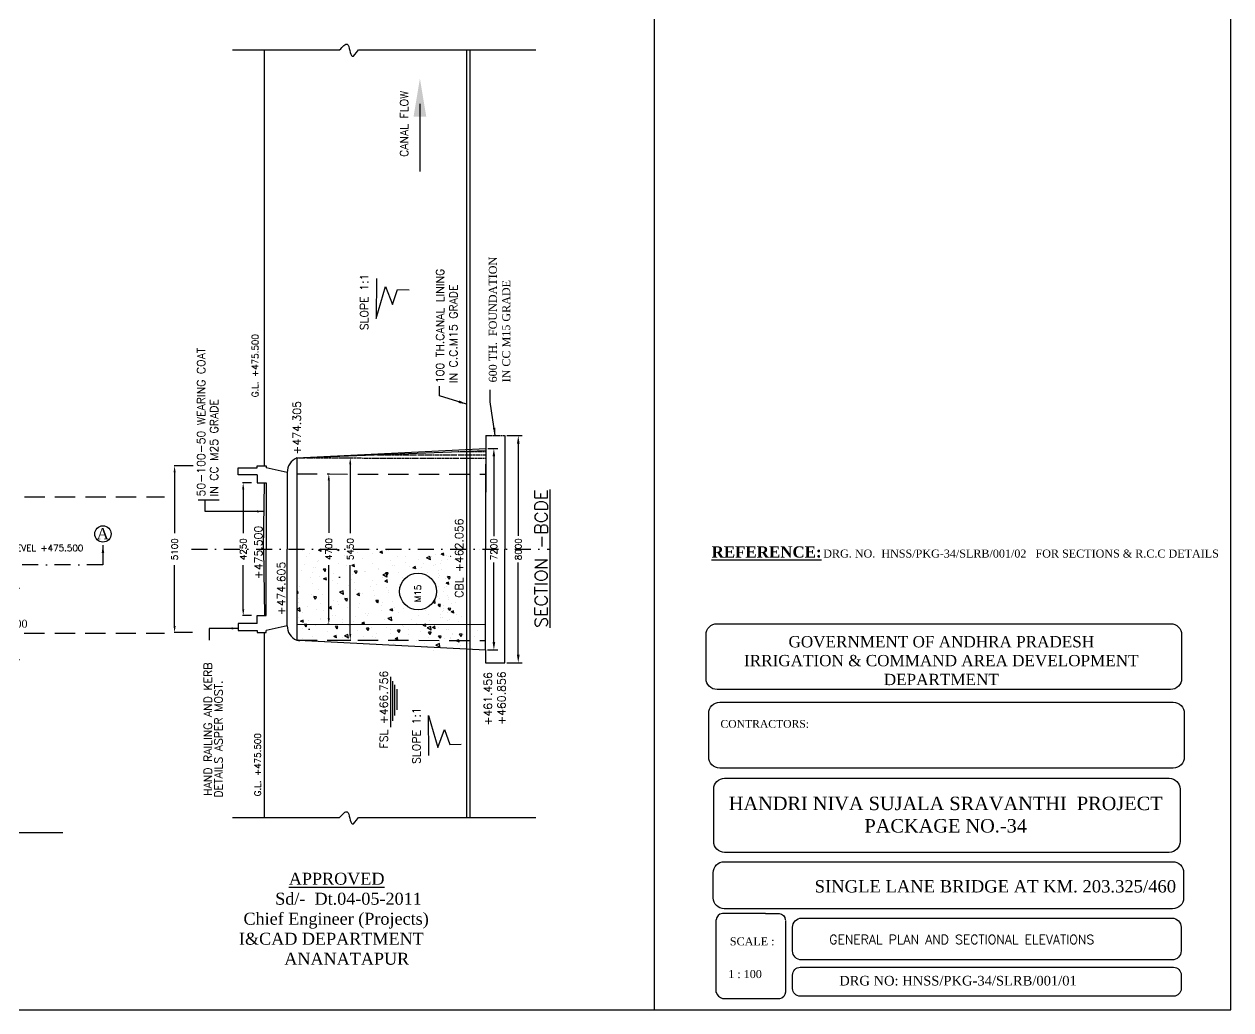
# Model space of a CAD drawing. Header units: millimetres. Extents: x 396 to 1487, y 1636 to 2989.
# Drawn here: x 1110 to 1487, y 1636.4 to 1944.4 of the extents above; entities that cross this region are included whole.
import ezdxf
from ezdxf.enums import TextEntityAlignment as Align

# ---------------------------------------------------------------- set-up
doc = ezdxf.new("R2010")
doc.units = ezdxf.units.MM
for name, pattern in [('DASHDOT', [1, 0.5, -0.25, 0, -0.25]), ('DASHDOTX2', [2, 1, -0.5, 0, -0.5]), ('HIDDEN', [9.525, 6.35, -3.175])]:
    doc.linetypes.add(name, pattern=pattern)
doc.layers.add('SHEET', color=3, linetype='Continuous')
doc.styles.add('ROMANS', font='romans')
doc.styles.add('ROMANT', font='romant')
doc.styles.get("Standard").update_dxf_attribs({"font": 'times.ttf'})
doc.styles.add('TIMES NEW ROMAN', font='times.ttf')
doc.dimstyles.new('ISO-25', dxfattribs={"dimtxt": 2.5, "dimasz": 2.5, "dimexe": 1.25, "dimexo": 2, "dimtad": 0, "dimtih": 1, "dimtoh": 1, "dimlfac": 100, "dimtxsty": 'TIMES NEW ROMAN', "dimcen": 2.5, "dimadec": 0, "dimazin": 0, "dimtfac": 1, "dimtmove": 0, "dimatfit": 3, "dimfxl": 1, "dimarcsym": 0})
doc.dimstyles.get("Standard").update_dxf_attribs({"dimtxt": 2, "dimasz": 2.5, "dimexe": 0.18, "dimexo": 0.18, "dimgap": 1.5, "dimtad": 0, "dimtih": 1, "dimtoh": 1, "dimdec": 0, "dimlfac": 100, "dimzin": 0, "dimdsep": 46, "dimtxsty": 'ROMANS', "dimcen": 0.09, "dimadec": 0, "dimazin": 0, "dimtfac": 1, "dimtdec": 0, "dimtofl": 0, "dimtmove": 1, "dimatfit": 1, "dimfxl": 1, "dimtolj": 1, "dimtzin": 0, "dimarcsym": 0})
doc.dimstyles.new('STANDARD$0', dxfattribs={"dimscale": 88.888889, "dimtxt": 0.02, "dimasz": 0.02, "dimexe": 0.1, "dimexo": 0.1, "dimgap": 0.09, "dimtad": 2, "dimtih": 1, "dimtoh": 1, "dimdec": 0, "dimzin": 1, "dimdsep": 46, "dimtxsty": 'Standard', "dimcen": 0.09, "dimadec": 0, "dimazin": 0, "dimtfac": 1, "dimtdec": 4, "dimtofl": 0, "dimtmove": 0, "dimatfit": 3, "dimfxl": 1, "dimtolj": 1, "dimtzin": 1, "dimarcsym": 0})
doc.dimstyles.new('STANDARD$7', dxfattribs={"dimtxt": 2, "dimasz": 2, "dimexe": 1.25, "dimexo": 0.625, "dimtad": 1, "dimdec": 0, "dimlfac": 0.5, "dimdsep": 46, "dimtxsty": 'Standard', "dimcen": 2.5, "dimadec": 0, "dimazin": 0, "dimtfac": 1, "dimtdec": 0, "dimtmove": 0, "dimatfit": 3, "dimfxl": 1, "dimtolj": 1, "dimtzin": 0, "dimarcsym": 0})
pattern_1 = [(50, (83.17, 435.3), (182.185, -15.939), [19.05, -209.55]), (355, (83.17, 435.3), (-35.243, 191.057), [15.24, -167.64]), (100.451, (98.35, 433.97), (146.943, 175.117), [16.19, -178.09]), (46.184, (83.17, 486.1), (271.08, -42.042), [28.575, -314.325]), (96.636, (105.76, 482.6), (237.404, 247.426), [24.285, -267.135]), (351.184, (83.17, 486.1), (237.405, 247.425), [22.86, -251.46]), (21, (108.57, 473.4), (151.615, -102.266), [19.05, -209.55]), (326, (108.57, 473.4), (61.802, 184.188), [15.24, -167.64]), (71.451, (121.2, 464.88), (213.416, 81.923), [16.19, -178.09]), (37.5, (83.17, 435.3), (3.0886, 84.555), [0, -165.608, 0, -170.18, 0, -168.275]), (7.5, (83.17, 435.3), (66.8197, 100.1806), [0, -97.028, 0, -161.798, 0, -64.135]), (327.5, (26.53, 435.3), (135.5906, -5.7287), [0, -63.5, 0, -198.12, 0, -262.89]), (317.5, (1.13, 435.3), (148.129, 25.4265), [0, -82.55, 0, -131.572, 0, -186.69])]

# ---------------------------------------------------------------- blocks, each defined once
blk = doc.blocks.new('*D51')
at = {"color": 0, "lineweight": -2, "transparency": 16777216}
for p, q in [((1162.85, 1806.31), (1156.85, 1806.31)), ((1157.03, 1804.31), (1157.03, 1785.34)), ((1157.03, 1756.31), (1157.03, 1775.29)), ((1162.6, 1754.31), (1156.85, 1754.31))]:
    blk.add_line(p, q, dxfattribs=at)
at = {"color": 0, "transparency": 16777216}
for points in [[(1156.7, 1804.31), (1157.37, 1804.31), (1157.03, 1806.31)], [(1156.7, 1756.31), (1157.37, 1756.31), (1157.03, 1754.31)]]:
    blk.add_solid(points, dxfattribs=at)
at = {"layer": 'Defpoints', "color": 0, "transparency": 16777216}
for p in [(1163.03, 1806.31), (1157.03, 1754.31), (1162.78, 1754.31)]:
    blk.add_point(p, dxfattribs=at)
at = {"color": 0, "transparency": 16777216, "insert": (1157.03, 1780.31), "char_height": 2, "attachment_point": 5, "rotation": 90, "style": 'ROMANS'}
blk.add_mtext('\\A1;5100', dxfattribs=at)
blk = doc.blocks.new('*D52')
at = {"color": 0, "lineweight": -2, "transparency": 16777216}
for p, q in [((1209.66, 1808.81), (1212.09, 1808.81)), ((1211.91, 1806.81), (1211.91, 1785.36)), ((1211.91, 1753.86), (1211.91, 1775.31)), ((1209.66, 1751.86), (1212.09, 1751.86))]:
    blk.add_line(p, q, dxfattribs=at)
at = {"color": 0, "transparency": 16777216}
for points in [[(1211.57, 1806.81), (1212.24, 1806.81), (1211.91, 1808.81)], [(1211.57, 1753.86), (1212.24, 1753.86), (1211.91, 1751.86)]]:
    blk.add_solid(points, dxfattribs=at)
at = {"layer": 'Defpoints', "color": 0, "transparency": 16777216}
for p in [(1209.6, 1808.81), (1211.91, 1808.81), (1209.6, 1751.86)]:
    blk.add_point(p, dxfattribs=at)
at = {"color": 0, "transparency": 16777216, "insert": (1211.91, 1780.34), "char_height": 2, "attachment_point": 5, "rotation": 90, "style": 'ROMANS'}
blk.add_mtext('\\A1;5450', dxfattribs=at)
blk = doc.blocks.new('*D53')
at = {"color": 0, "lineweight": -2, "transparency": 16777216}
for p, q in [((1204.72, 1803.86), (1205.38, 1803.86)), ((1205.2, 1801.86), (1205.2, 1785.38)), ((1205.2, 1758.86), (1205.2, 1775.33)), ((1204.72, 1756.86), (1205.38, 1756.86))]:
    blk.add_line(p, q, dxfattribs=at)
at = {"color": 0, "transparency": 16777216}
for points in [[(1204.87, 1801.86), (1205.54, 1801.86), (1205.2, 1803.86)], [(1204.87, 1758.86), (1205.54, 1758.86), (1205.2, 1756.86)]]:
    blk.add_solid(points, dxfattribs=at)
at = {"layer": 'Defpoints', "color": 0, "transparency": 16777216}
for p in [(1204.65, 1803.86), (1205.2, 1803.86), (1204.65, 1756.86)]:
    blk.add_point(p, dxfattribs=at)
at = {"color": 0, "transparency": 16777216, "insert": (1205.2, 1780.36), "char_height": 2, "attachment_point": 5, "rotation": 90, "style": 'ROMANS'}
blk.add_mtext('\\A1;4700', dxfattribs=at)
blk = doc.blocks.new('*D54')
at = {"color": 0, "lineweight": -2, "transparency": 16777216}
for p, q in [((1181.08, 1801.06), (1178.29, 1801.06)), ((1178.47, 1799.06), (1178.47, 1785.34)), ((1178.47, 1761.56), (1178.47, 1775.29)), ((1181.08, 1759.56), (1178.29, 1759.56))]:
    blk.add_line(p, q, dxfattribs=at)
at = {"color": 0, "transparency": 16777216}
for points in [[(1178.13, 1799.06), (1178.8, 1799.06), (1178.47, 1801.06)], [(1178.13, 1761.56), (1178.8, 1761.56), (1178.47, 1759.56)]]:
    blk.add_solid(points, dxfattribs=at)
at = {"layer": 'Defpoints', "color": 0, "transparency": 16777216}
for p in [(1178.47, 1801.06), (1181.15, 1801.06), (1181.15, 1759.56)]:
    blk.add_point(p, dxfattribs=at)
at = {"color": 0, "transparency": 16777216, "insert": (1178.47, 1780.31), "char_height": 2, "attachment_point": 5, "rotation": 90, "style": 'ROMANS'}
blk.add_mtext('\\A1;4250', dxfattribs=at)
blk = doc.blocks.new('*D133')
at = {"color": 0, "linetype": 'HIDDEN', "lineweight": -2, "transparency": 16777216}
for p, q in [((1104.83, 1768.13), (1108.57, 1768.13)), ((1107.32, 1765.63), (1107.32, 1758.9)), ((1107.32, 1748.39), (1107.32, 1755.11)), ((1104.83, 1745.89), (1108.57, 1745.89))]:
    blk.add_line(p, q, dxfattribs=at)
at = {"color": 0, "linetype": 'HIDDEN', "transparency": 16777216}
for points in [[(1106.91, 1765.63), (1107.74, 1765.63), (1107.32, 1768.13)], [(1106.91, 1748.39), (1107.74, 1748.39), (1107.32, 1745.89)]]:
    blk.add_solid(points, dxfattribs=at)
at = {"layer": 'Defpoints', "color": 0, "linetype": 'HIDDEN', "transparency": 16777216}
for p in [(1102.83, 1768.13), (1107.32, 1768.13), (1102.83, 1745.89)]:
    blk.add_point(p, dxfattribs=at)
at = {"color": 0, "linetype": 'HIDDEN', "transparency": 16777216, "insert": (1107.32, 1757.01), "char_height": 2.5, "attachment_point": 5, "style": 'TIMES NEW ROMAN'}
blk.add_mtext('2500', dxfattribs=at)

msp = doc.modelspace()

# ---------------------------------------------------------------- hatches: boundary and pattern name
h = msp.add_hatch()
h.set_pattern_fill('AR-CONC', color=256, style=0)
h.set_pattern_definition(pattern_1)
h.paths.add_polyline_path([(1253.47771, 1780.33649), (1195.20959, 1780.33649), (1195.20959, 1756.85853), (1253.47771, 1756.85853)])
h.paths.add_polyline_path([(1233.08276, 1761.36154, -1), (1233.08276, 1772.86536, -1)], flags=16)
h.paths.add_polyline_path([(1253.47771, 1756.85853), (1195.20959, 1756.85853), (1195.20959, 1751.85853), (1253.47771, 1751.85853)])
h.paths.add_polyline_path([(1195.20959, 1751.85853), (1247.5096, 1749.16689), (1247.5096, 1751.85853)])
h.paths.add_polyline_path([(1203.70381, 1776.33472), (1203.70381, 1784.38234), (1206.70381, 1784.38234), (1206.70381, 1776.33472)], flags=9)
h.paths.add_polyline_path([(1210.40624, 1776.31268), (1210.40624, 1784.3603), (1213.40624, 1784.3603), (1213.40624, 1776.31268)], flags=9)
h.paths.add_polyline_path([(1234.50342, 1763.61663), (1234.50342, 1770.0452), (1231.50342, 1770.0452), (1231.50342, 1763.61663)], flags=8)
h.paths.add_polyline_path([(1247.07006, 1764.90265), (1247.07006, 1791.15265), (1243.32006, 1791.15265), (1243.32006, 1764.90265)], flags=9)
h = msp.add_hatch()
h.set_pattern_fill('AR-CONC', color=256, style=0)
h.set_pattern_definition(pattern_1)
h.paths.add_polyline_path([(1253.47771, 1780.33649), (1195.20959, 1780.33649), (1195.20959, 1756.85853), (1253.47771, 1756.85853)])
h.paths.add_polyline_path([(1233.08276, 1761.36154, -1), (1233.08276, 1772.86536, -1)], flags=16)
h.paths.add_polyline_path([(1253.47771, 1756.85853), (1195.20959, 1756.85853), (1195.20959, 1751.85853), (1253.47771, 1751.85853)])
h.paths.add_polyline_path([(1195.20959, 1751.85853), (1247.5096, 1749.16689), (1247.5096, 1751.85853)])
h.paths.add_polyline_path([(1203.70381, 1776.33472), (1203.70381, 1784.38234), (1206.70381, 1784.38234), (1206.70381, 1776.33472)], flags=9)
h.paths.add_polyline_path([(1210.40624, 1776.31268), (1210.40624, 1784.3603), (1213.40624, 1784.3603), (1213.40624, 1776.31268)], flags=9)
h.paths.add_polyline_path([(1234.50342, 1763.61663), (1234.50342, 1770.0452), (1231.50342, 1770.0452), (1231.50342, 1763.61663)], flags=8)
h.paths.add_polyline_path([(1247.07006, 1764.90265), (1247.07006, 1791.15265), (1243.32006, 1791.15265), (1243.32006, 1764.90265)], flags=9)
h = msp.add_hatch()
h.set_pattern_fill('AR-CONC', color=256, scale=0.75, style=0)
h.set_pattern_definition([(50, (83.17, 435.3), (136.6385, -11.954), [14.2875, -157.1625]), (355, (83.17, 435.3), (-26.432, 143.292), [11.43, -125.73]), (100.451, (94.56, 434.3), (110.207, 131.338), [12.143, -133.567]), (46.184, (83.17, 473.4), (203.31, -31.532), [21.431, -235.744]), (96.636, (100.12, 470.77), (178.053, 185.57), [18.214, -200.351]), (351.184, (83.17, 473.4), (178.053, 185.57), [17.145, -188.595]), (21, (102.22, 463.88), (113.711, -76.699), [14.287, -157.162]), (326, (102.22, 463.88), (46.352, 138.141), [11.43, -125.73]), (71.451, (111.7, 457.49), (160.062, 61.442), [12.143, -133.567]), (37.5, (83.173, 435.3), (2.3165, 63.4163), [0, -124.206, 0, -127.635, 0, -126.2062]), (7.5, (83.17, 435.3), (50.1147, 75.1354), [0, -72.771, 0, -121.3485, 0, -48.1013]), (327.5, (40.69, 435.3), (101.693, -4.2966), [0, -47.625, 0, -148.59, 0, -197.1675]), (317.5, (21.64, 435.3), (111.097, 19.07), [0, -61.9125, 0, -98.679, 0, -140.0175])])
h.paths.add_polyline_path([(1195.20959, 1751.85853), (1247.5096, 1747.92035), (1247.5096, 1751.85853)])

# ---------------------------------------------------------------- linework, layer by layer
for p, q in [((1307.00045, 1636.39585), (1307.00045, 2231.39585)), ((1487.00045, 1636.39585), (1487.00045, 2231.39585)), ((1175.16143, 1936.28879), (1208.58654, 1936.28879)), ((1185.10959, 1806.31445), (1185.10959, 1936.28879)), ((1214.4423, 1936.28879), (1269.86583, 1936.28879)), ((1248.23261, 1936.31731), (1248.23261, 1696.49537)), ((1249.23261, 1936.31731), (1249.23261, 1696.49537)), ((1220.1449, 1864.89758), (1220.04208, 1852.41332)), ((1220.04208, 1852.41332), (1222.93525, 1862.37758)), ((1222.93525, 1862.37758), (1225.07525, 1856.74165)), ((1225.07525, 1856.74165), (1226.67543, 1861.41039)), ((1226.67543, 1861.41039), (1230.29673, 1861.38056)), ((1254.22706, 1815.78667), (1254.20073, 1780.23335)), ((1260.23262, 1815.78667), (1260.23262, 1780.31093)), ((1260.85762, 1815.78667), (1265.64401, 1815.78667)), ((1264.39401, 1813.28667), (1264.39401, 1784.45753)), ((1195.20959, 1808.81445), (1254.22411, 1811.79869)), ((1195.20959, 1808.81445), (1254.22362, 1811.1459)), ((1254.8491, 1811.78667), (1258.02191, 1811.78667)), ((1176.85959, 1805.76445), (1182.85959, 1805.76445)), ((1176.85959, 1803.56445), (1176.85959, 1805.76445)), ((1182.85959, 1806.31445), (1185.60959, 1806.31445)), ((1182.85959, 1805.76445), (1182.85959, 1806.31445)), ((1185.60959, 1806.31445), (1185.60959, 1805.76445)), ((1192.20959, 1804.24411), (1185.60959, 1805.76445)), ((1195.20959, 1808.81445), (1195.20959, 1751.85853)), ((1249.23261, 1808.78667), (1249.23261, 1751.83076)), ((1254.20073, 1806.83076), (1254.20073, 1780.23335)), ((1256.77191, 1809.28667), (1256.77191, 1784.40991)), ((1182.85959, 1803.56445), (1176.85959, 1803.56445)), ((1182.85959, 1803.56445), (1182.85959, 1801.06445)), ((1192.20959, 1804.24411), (1192.20959, 1780.33649)), ((1182.85959, 1801.06445), (1185.60959, 1801.06445)), ((1184.85881, 1780.31445), (1185.10959, 1801.06445)), ((1185.60959, 1801.06445), (1185.60959, 1780.31445)), ((1192.20959, 1801.06445), (1192.20959, 1780.31445)), ((1164.38272, 1795.76319), (1170.96197, 1795.76319)), ((1166.5514, 1792.11428), (1166.5514, 1795.76319)), ((1184.85881, 1780.31445), (1185.10959, 1759.56445)), ((1185.60959, 1759.56445), (1185.60959, 1780.31445)), ((1192.2273, 1756.42515), (1192.20959, 1780.33649)), ((1196.93108, 1779.96733), (1196.93108, 1779.96733)), ((1202.86571, 1779.62352), (1202.00245, 1780.02606)), ((1202.65741, 1780.33649), (1202.0158, 1780.03113)), ((1202.8673, 1779.61992), (1202.74095, 1780.33649)), ((1208.36413, 1779.83976), (1207.46116, 1780.33649)), ((1208.36937, 1779.84337), (1208.31594, 1780.33649)), ((1214.10793, 1779.38056), (1214.10793, 1779.38056)), ((1218.2316, 1780.32561), (1218.2316, 1780.32561)), ((1221.99606, 1778.96757), (1221.1328, 1779.37012)), ((1221.87709, 1779.72289), (1221.14615, 1779.37502)), ((1221.99764, 1778.96394), (1221.86532, 1779.71436)), ((1223.37754, 1779.86349), (1223.37754, 1779.86349)), ((1223.70807, 1779.9398), (1223.70807, 1779.9398)), ((1236.14248, 1780.21038), (1236.05086, 1780.33649)), ((1236.1441, 1780.21031), (1236.18755, 1780.33649)), ((1238.0013, 1780.2572), (1238.0013, 1780.2572)), ((1252.20684, 1780.31093), (1252.20682, 1780.33945)), ((1252.20684, 1780.31093), (1252.20682, 1780.28242)), ((1254.20074, 1780.30872), (1254.20072, 1780.33649)), ((1254.20074, 1780.30872), (1254.20072, 1780.28094)), ((1254.20073, 1748.83076), (1254.20073, 1780.30872)), ((1260.23262, 1744.83076), (1260.23262, 1780.31093)), ((1195.33877, 1776.5289), (1195.33877, 1776.5289)), ((1197.61328, 1775.60034), (1197.61328, 1775.60034)), ((1198.08488, 1778.07133), (1198.08488, 1778.07133)), ((1199.18528, 1779.0803), (1199.18528, 1779.0803)), ((1201.73694, 1776.5454), (1201.73694, 1776.5454)), ((1201.98188, 1776.80342), (1201.98188, 1776.80342)), ((1208.16448, 1775.81366), (1208.16448, 1775.81366)), ((1209.98427, 1778.4355), (1209.98427, 1778.4355)), ((1213.1058, 1775.54841), (1212.37486, 1775.20053)), ((1213.22639, 1774.78939), (1213.09407, 1775.53981)), ((1215.61961, 1777.26842), (1215.61961, 1777.26842)), ((1218.77254, 1775.82265), (1218.77254, 1775.82265)), ((1218.90165, 1778.83155), (1218.90165, 1778.83155)), ((1224.60471, 1776.90084), (1224.60471, 1776.90084)), ((1226.6359, 1778.14152), (1226.6359, 1778.14152)), ((1229.0806, 1777.93278), (1229.0806, 1777.93278)), ((1229.10591, 1776.09072), (1229.10591, 1776.09072)), ((1233.22957, 1777.03577), (1233.22957, 1777.03577)), ((1234.78366, 1776.00207), (1234.78366, 1776.00207)), ((1236.93059, 1776.94832), (1235.67876, 1777.63697)), ((1236.80934, 1778.08577), (1235.68063, 1777.63807)), ((1236.21401, 1778.23064), (1236.21401, 1778.23064)), ((1236.93577, 1776.95187), (1236.81264, 1778.08822)), ((1237.35324, 1777.98083), (1237.35324, 1777.98083)), ((1238.63017, 1778.55347), (1238.63017, 1778.55347)), ((1238.68367, 1775.53173), (1238.68367, 1775.53173)), ((1240.07464, 1775.7752), (1240.07464, 1775.7752)), ((1241.12641, 1778.31163), (1240.26315, 1778.71418)), ((1241.00744, 1779.06677), (1240.2765, 1778.7189)), ((1240.43404, 1776.66259), (1240.43404, 1776.66259)), ((1241.12798, 1778.30796), (1240.99566, 1779.05839)), ((1241.4769, 1778.92588), (1241.4769, 1778.92588)), ((1242.12766, 1778.30473), (1242.12766, 1778.30473)), ((1242.39661, 1777.24089), (1242.39661, 1777.24089)), ((1242.47008, 1778.00852), (1242.47008, 1778.00852)), ((1243.29073, 1778.0041), (1243.17463, 1778.05823)), ((1243.29073, 1778.11169), (1243.18797, 1778.06278)), ((1256.77191, 1751.33076), (1256.77191, 1776.20753)), ((1264.39401, 1747.33076), (1264.39401, 1776.15991)), ((1196.56594, 1773.56625), (1196.56594, 1773.56625)), ((1200.07601, 1773.14228), (1200.07601, 1773.14228)), ((1200.51762, 1774.47672), (1200.51762, 1774.47672)), ((1201.04183, 1774.59819), (1201.04183, 1774.59819)), ((1204.07931, 1773.36817), (1203.51944, 1774.13876)), ((1204.32805, 1774.08923), (1203.5201, 1774.13933)), ((1204.08099, 1773.36822), (1204.32907, 1774.0887)), ((1206.74489, 1772.66748), (1206.74489, 1772.66748)), ((1210.5914, 1775.21888), (1210.5914, 1775.21888)), ((1213.2248, 1774.79299), (1212.36155, 1775.19553)), ((1212.61125, 1772.3105), (1212.61125, 1772.3105)), ((1213.7747, 1772.76696), (1213.21483, 1773.53755)), ((1214.02343, 1773.48798), (1213.21548, 1773.53808)), ((1213.77636, 1772.76698), (1214.02445, 1773.48746)), ((1214.31576, 1772.99779), (1214.31576, 1772.99779)), ((1216.29446, 1773.28817), (1216.29446, 1773.28817)), ((1216.73491, 1773.25555), (1216.73491, 1773.25555)), ((1220.67041, 1774.10451), (1220.67041, 1774.10451)), ((1220.85858, 1774.20061), (1220.85858, 1774.20061)), ((1223.38613, 1771.57595), (1222.13429, 1772.2646)), ((1223.2649, 1772.71341), (1222.13619, 1772.26571)), ((1223.47009, 1772.16574), (1222.91022, 1772.93633)), ((1223.7188, 1772.88673), (1222.91085, 1772.93683)), ((1223.39132, 1771.57953), (1223.2682, 1772.71588)), ((1223.47174, 1772.16573), (1223.71982, 1772.88622)), ((1224.98224, 1775.14566), (1224.98224, 1775.14566)), ((1225.68116, 1775.11347), (1225.68116, 1775.11347)), ((1226.85301, 1773.11475), (1226.85301, 1773.11475)), ((1230.30777, 1774.97013), (1230.30777, 1774.97013)), ((1232.35516, 1774.13705), (1231.4919, 1774.53959)), ((1232.23615, 1774.89229), (1231.50521, 1774.54442)), ((1232.35673, 1774.13341), (1232.22441, 1774.88383)), ((1232.57068, 1774.34372), (1232.57068, 1774.34372)), ((1234.30814, 1774.56951), (1234.30814, 1774.56951)), ((1236.01083, 1773.03942), (1236.01083, 1773.03942)), ((1238.0133, 1775.18366), (1238.0133, 1775.18366)), ((1239.4793, 1773.63454), (1239.4793, 1773.63454)), ((1239.52047, 1772.76134), (1239.52047, 1772.76134)), ((1239.79885, 1771.99498), (1239.79885, 1771.99498)), ((1240.48672, 1774.07136), (1240.48672, 1774.07136)), ((1196.11659, 1768.53028), (1196.11659, 1768.53028)), ((1199.56288, 1771.44867), (1199.56288, 1771.44867)), ((1200.24026, 1769.47533), (1200.24026, 1769.47533)), ((1202.269, 1771.63554), (1202.269, 1771.63554)), ((1204.45355, 1770.61841), (1203.59029, 1771.02095)), ((1204.33451, 1771.37392), (1203.60357, 1771.02605)), ((1204.45514, 1770.61484), (1204.32282, 1771.36526)), ((1204.36392, 1770.42039), (1204.36392, 1770.42039)), ((1205.12682, 1769.97837), (1205.12682, 1769.97837)), ((1206.4524, 1770.67892), (1206.4524, 1770.67892)), ((1207.97206, 1769.70483), (1207.97206, 1769.70483)), ((1208.48759, 1771.36544), (1208.48759, 1771.36544)), ((1211.30942, 1768.98862), (1211.30942, 1768.98862)), ((1212.44795, 1770.73677), (1212.44795, 1770.73677)), ((1213.36102, 1769.96974), (1213.36102, 1769.96974)), ((1218.15101, 1768.80606), (1218.15101, 1768.80606)), ((1218.76455, 1770.44337), (1218.76455, 1770.44337)), ((1220.25054, 1769.19999), (1220.25054, 1769.19999)), ((1221.99752, 1771.35746), (1221.99752, 1771.35746)), ((1223.5839, 1769.96246), (1222.72064, 1770.36501)), ((1223.46486, 1770.7178), (1222.73392, 1770.36993)), ((1223.3042, 1768.21477), (1223.3042, 1768.21477)), ((1223.58548, 1769.95886), (1223.45316, 1770.70928)), ((1227.15915, 1768.49081), (1227.15915, 1768.49081)), ((1227.42786, 1769.15982), (1227.42786, 1769.15982)), ((1227.70058, 1769.42675), (1227.70058, 1769.42675)), ((1228.11389, 1771.51886), (1228.11389, 1771.51886)), ((1238.50238, 1768.76313), (1238.50238, 1768.76313)), ((1239.35895, 1771.4056), (1239.35895, 1771.4056)), ((1239.49129, 1768.561), (1239.49129, 1768.561)), ((1241.37702, 1768.27924), (1241.37702, 1768.27924)), ((1241.71389, 1771.10871), (1241.71389, 1771.10871)), ((1241.8286, 1768.70669), (1241.8286, 1768.70669)), ((1242.71425, 1769.30652), (1241.851, 1769.70907)), ((1242.59521, 1770.06169), (1241.86427, 1769.71381)), ((1241.91203, 1770.03993), (1241.91203, 1770.03993)), ((1242.86087, 1770.96331), (1242.301, 1771.7339)), ((1243.10955, 1771.68423), (1242.3016, 1771.73433)), ((1242.71582, 1769.30288), (1242.5835, 1770.05331)), ((1242.62605, 1769.70818), (1242.62605, 1769.70818)), ((1242.86248, 1770.96325), (1243.11057, 1771.68374)), ((1247.41695, 1769.178), (1247.41695, 1769.178)), ((1195.56323, 1767.19944), (1195.20959, 1767.03113)), ((1195.6823, 1766.44382), (1195.20959, 1766.66425)), ((1195.68388, 1766.44028), (1195.55156, 1767.19071)), ((1195.76582, 1764.86248), (1195.76582, 1764.86248)), ((1199.66181, 1766.09216), (1199.66181, 1766.09216)), ((1201.1023, 1764.72232), (1200.54244, 1765.49291)), ((1201.35106, 1765.44341), (1200.54311, 1765.49351)), ((1201.04087, 1764.82601), (1201.04087, 1764.82601)), ((1201.104, 1764.72239), (1201.35208, 1765.44288)), ((1201.99561, 1767.85406), (1201.99561, 1767.85406)), ((1203.22095, 1766.31724), (1203.22095, 1766.31724)), ((1206.80954, 1764.43455), (1206.80954, 1764.43455)), ((1209.84166, 1766.20358), (1208.58983, 1766.89223)), ((1209.72046, 1767.34105), (1208.59176, 1766.89335)), ((1209.84688, 1766.20718), (1209.72375, 1767.34353)), ((1210.79769, 1764.12111), (1210.23783, 1764.8917)), ((1211.04643, 1764.84216), (1210.23849, 1764.89226)), ((1210.79937, 1764.12115), (1211.04745, 1764.84164)), ((1210.9332, 1765.3796), (1210.9332, 1765.3796)), ((1213.67512, 1767.77412), (1213.67512, 1767.77412)), ((1214.81265, 1765.78788), (1213.94939, 1766.19042)), ((1214.69358, 1766.54332), (1213.96264, 1766.19545)), ((1214.81423, 1765.78431), (1214.68191, 1766.53473)), ((1215.05687, 1766.32466), (1215.05687, 1766.32466)), ((1215.79375, 1766.37513), (1215.79375, 1766.37513)), ((1219.18053, 1767.26971), (1219.18053, 1767.26971)), ((1219.37818, 1765.84341), (1219.37818, 1765.84341)), ((1220.49308, 1763.51989), (1219.93322, 1764.29048)), ((1220.74181, 1764.24091), (1219.93386, 1764.29102)), ((1220.49474, 1763.51991), (1220.74282, 1764.2404)), ((1223.81535, 1767.27946), (1223.81535, 1767.27946)), ((1223.85407, 1766.87535), (1223.85407, 1766.87535)), ((1238.28687, 1764.44958), (1238.15241, 1764.39625)), ((1238.41328, 1763.31568), (1238.29016, 1764.45203)), ((1238.53655, 1765.53295), (1238.53655, 1765.53295)), ((1239.1067, 1765.56533), (1239.1067, 1765.56533)), ((1239.92274, 1765.04555), (1239.92274, 1765.04555)), ((1240.95729, 1767.01188), (1240.95729, 1767.01188)), ((1242.35027, 1765.92796), (1242.35027, 1765.92796)), ((1242.50389, 1764.58055), (1242.50389, 1764.58055)), ((1242.60419, 1765.31658), (1242.60419, 1765.31658)), ((1196.17602, 1761.96869), (1195.20959, 1761.58536)), ((1196.29719, 1760.83121), (1195.20959, 1761.42951)), ((1195.8153, 1763.54076), (1195.8153, 1763.54076)), ((1196.30243, 1760.83484), (1196.17931, 1761.97119)), ((1197.04247, 1760.57811), (1197.04247, 1760.57811)), ((1198.56221, 1762.54444), (1198.56221, 1762.54444)), ((1201.51836, 1761.61005), (1201.51836, 1761.61005)), ((1202.68588, 1763.48949), (1202.68588, 1763.48949)), ((1203.47361, 1761.2314), (1203.47361, 1761.2314)), ((1206.0414, 1761.6133), (1205.17814, 1762.01584)), ((1205.92229, 1762.36883), (1205.19135, 1762.02096)), ((1205.36487, 1764.16145), (1205.36487, 1764.16145)), ((1206.04297, 1761.60975), (1205.91065, 1762.36018)), ((1207.93039, 1764.05626), (1207.93039, 1764.05626)), ((1208.27176, 1763.15333), (1208.27176, 1763.15333)), ((1211.06793, 1762.23074), (1211.06793, 1762.23074)), ((1214.45435, 1762.16357), (1214.45435, 1762.16357)), ((1214.83901, 1763.34708), (1214.83901, 1763.34708)), ((1221.72853, 1762.57733), (1221.72853, 1762.57733)), ((1221.73195, 1761.20269), (1221.73195, 1761.20269)), ((1221.90949, 1763.61832), (1221.90949, 1763.61832)), ((1225.17175, 1760.95735), (1224.30849, 1761.3599)), ((1225.05264, 1761.71272), (1224.3217, 1761.36484)), ((1225.17332, 1760.95378), (1225.041, 1761.7042)), ((1225.08124, 1763.9127), (1225.08124, 1763.9127)), ((1225.85561, 1762.14774), (1225.85561, 1762.14774)), ((1226.96029, 1760.45442), (1226.96029, 1760.45442)), ((1228.63715, 1761.86815), (1228.63715, 1761.86815)), ((1235.52667, 1761.09841), (1235.52667, 1761.09841)), ((1238.40813, 1763.31214), (1237.70965, 1763.69638)), ((1239.88386, 1762.31746), (1239.324, 1763.08805)), ((1240.13256, 1763.03841), (1239.32461, 1763.08852)), ((1239.88549, 1762.31743), (1240.13357, 1763.03792)), ((1240.59802, 1760.91941), (1240.59802, 1760.91941)), ((1240.96325, 1761.08322), (1240.96325, 1761.08322)), ((1240.96929, 1761.93834), (1240.96929, 1761.93834)), ((1241.12936, 1762.63812), (1241.12936, 1762.63812)), ((1243.05577, 1761.11504), (1242.4959, 1761.88562)), ((1243.29073, 1761.83676), (1242.49649, 1761.88602)), ((1243.05736, 1761.11495), (1243.29073, 1761.7927)), ((1243.39003, 1763.41727), (1243.39003, 1763.41727)), ((1244.3021, 1760.30141), (1243.43884, 1760.70395)), ((1244.18299, 1761.0566), (1243.45205, 1760.70873)), ((1244.30366, 1760.2978), (1244.17134, 1761.04822)), ((1244.80976, 1763.63462), (1244.80976, 1763.63462)), ((1182.85959, 1757.06445), (1176.85959, 1757.06445)), ((1176.85959, 1757.06445), (1176.85959, 1754.86445)), ((1182.85959, 1759.56445), (1185.60959, 1759.56445)), ((1182.85959, 1757.06445), (1182.85959, 1759.56445)), ((1195.20959, 1756.85853), (1254.20073, 1756.83675)), ((1195.61025, 1758.91253), (1195.61025, 1758.91253)), ((1197.27014, 1757.43871), (1196.40688, 1757.84126)), ((1197.151, 1758.19435), (1196.42006, 1757.84648)), ((1197.27172, 1757.4352), (1197.1394, 1758.18562)), ((1198.1253, 1756.07647), (1197.56543, 1756.84706)), ((1198.37407, 1756.79759), (1197.56612, 1756.8477)), ((1198.127, 1756.07657), (1198.37508, 1756.79706)), ((1198.91076, 1758.03743), (1198.91076, 1758.03743)), ((1202.51887, 1758.20335), (1202.51887, 1758.20335)), ((1202.74553, 1758.6474), (1202.74553, 1758.6474)), ((1205.23729, 1757.42247), (1205.23729, 1757.42247)), ((1206.36589, 1759.49219), (1206.36589, 1759.49219)), ((1207.22142, 1759.67934), (1207.22142, 1759.67934)), ((1208.44859, 1756.71669), (1208.44859, 1756.71669)), ((1209.36095, 1758.36753), (1209.36095, 1758.36753)), ((1209.40839, 1757.43361), (1209.40839, 1757.43361)), ((1212.92448, 1757.74863), (1212.92448, 1757.74863)), ((1213.48462, 1759.31258), (1213.48462, 1759.31258)), ((1216.23801, 1756.85853), (1215.53724, 1757.18531)), ((1216.28135, 1757.53823), (1215.55041, 1757.19036)), ((1216.40049, 1756.78277), (1216.23801, 1756.85853)), ((1216.38808, 1756.85853), (1216.26975, 1757.52965)), ((1216.317, 1756.72442), (1216.317, 1756.72442)), ((1216.40206, 1756.77922), (1216.38808, 1756.85853)), ((1216.77099, 1760.30003), (1216.77099, 1760.30003)), ((1217.27175, 1759.75247), (1217.27175, 1759.75247)), ((1217.60828, 1760.25763), (1217.60828, 1760.25763)), ((1222.47405, 1758.36932), (1222.47405, 1758.36932)), ((1224.86366, 1757.93977), (1223.61182, 1758.62842)), ((1224.74243, 1759.07722), (1223.61373, 1758.62953)), ((1224.86884, 1757.94334), (1224.74571, 1759.07969)), ((1225.05442, 1756.79328), (1225.05442, 1756.79328)), ((1231.06988, 1758.27354), (1231.06988, 1758.27354)), ((1232.60625, 1756.96779), (1232.60625, 1756.96779)), ((1233.14289, 1759.46466), (1233.14289, 1759.46466)), ((1235.36215, 1756.85853), (1234.68076, 1756.53424)), ((1235.4117, 1756.88212), (1235.36215, 1756.85853)), ((1235.40276, 1756.85853), (1235.40009, 1756.87367)), ((1235.53241, 1756.12325), (1235.40276, 1756.85853)), ((1236.48736, 1760.05128), (1236.48736, 1760.05128)), ((1236.72992, 1757.91285), (1236.72992, 1757.91285)), ((1239.997, 1759.7732), (1239.997, 1759.7732)), ((1240.01455, 1758.91029), (1240.01455, 1758.91029)), ((1240.85358, 1758.8579), (1240.85358, 1758.8579)), ((1242.19042, 1758.12057), (1242.19042, 1758.12057)), ((1242.43529, 1760.38922), (1242.43529, 1760.38922)), ((1243.06767, 1758.2205), (1243.06767, 1758.2205)), ((1244.86802, 1756.79461), (1244.86802, 1756.79461)), ((1244.97725, 1759.80296), (1244.97725, 1759.80296)), ((1245.64882, 1757.7555), (1245.64882, 1757.7555)), ((1246.66631, 1759.15251), (1246.66631, 1759.15251)), ((1251.83142, 1756.76575), (1251.83142, 1756.76575)), ((1176.85959, 1754.86445), (1182.85959, 1754.86445)), ((1182.85959, 1754.86445), (1182.85959, 1754.31445)), ((1182.85959, 1754.31445), (1185.60959, 1754.31445)), ((1185.10959, 1696.46685), (1185.10959, 1754.31445)), ((1192.2273, 1756.42515), (1185.60959, 1754.86445)), ((1185.60959, 1754.31445), (1185.60959, 1754.86445)), ((1196.98996, 1755.53236), (1196.98996, 1755.53236)), ((1200.13834, 1753.10401), (1200.13834, 1753.10401)), ((1201.11362, 1756.47742), (1201.11362, 1756.47742)), ((1204.9516, 1754.60874), (1204.9516, 1754.60874)), ((1207.62924, 1752.60819), (1206.76598, 1753.01073)), ((1207.51007, 1753.36375), (1206.77912, 1753.01587)), ((1207.82069, 1755.47526), (1207.26082, 1756.24585)), ((1208.06944, 1756.19635), (1207.26149, 1756.24645)), ((1207.63081, 1752.60467), (1207.49849, 1753.35509)), ((1207.82237, 1755.47533), (1208.07046, 1756.19582)), ((1211.31919, 1752.5674), (1210.06736, 1753.25605)), ((1211.198, 1753.70487), (1210.06929, 1753.25717)), ((1211.32439, 1752.571), (1211.20126, 1753.70735)), ((1211.4167, 1756.32828), (1211.4167, 1756.32828)), ((1214.15165, 1754.78598), (1214.15165, 1754.78598)), ((1216.1116, 1753.18757), (1216.1116, 1753.18757)), ((1217.51608, 1754.87404), (1216.95621, 1755.64463)), ((1217.76482, 1755.5951), (1216.95687, 1755.6452)), ((1217.51775, 1754.87409), (1217.76583, 1755.59458)), ((1217.59929, 1755.33852), (1217.59929, 1755.33852)), ((1218.62754, 1755.81792), (1218.62754, 1755.81792)), ((1218.74974, 1753.12981), (1218.74974, 1753.12981)), ((1220.23526, 1754.13263), (1220.23526, 1754.13263)), ((1223.20653, 1755.95468), (1223.20653, 1755.95468)), ((1224.3306, 1753.88721), (1224.3306, 1753.88721)), ((1224.35892, 1755.07768), (1224.35892, 1755.07768)), ((1227.21147, 1754.27283), (1226.6516, 1755.04342)), ((1227.46019, 1754.99385), (1226.65224, 1755.04395)), ((1227.21312, 1754.27285), (1227.4612, 1754.99333)), ((1228.17711, 1756.43861), (1228.17711, 1756.43861)), ((1228.48259, 1756.02274), (1228.48259, 1756.02274)), ((1230.10523, 1753.62937), (1230.10523, 1753.62937)), ((1230.11514, 1755.24549), (1230.11514, 1755.24549)), ((1233.88017, 1754.5079), (1233.88017, 1754.5079)), ((1235.53084, 1756.12683), (1234.66759, 1756.52937)), ((1237.21125, 1755.04833), (1235.95942, 1755.73698)), ((1237.08997, 1756.18576), (1235.96127, 1755.73807)), ((1236.90686, 1753.67161), (1236.34699, 1754.4422)), ((1237.15557, 1754.3926), (1236.34762, 1754.4427)), ((1236.90849, 1753.67161), (1237.15657, 1754.39209)), ((1237.00466, 1754.47575), (1237.00466, 1754.47575)), ((1237.21636, 1755.05184), (1237.09324, 1756.18818)), ((1237.37766, 1754.25915), (1237.37766, 1754.25915)), ((1238.44232, 1755.47088), (1237.57906, 1755.87343)), ((1238.32317, 1756.226), (1237.59223, 1755.87813)), ((1238.44387, 1755.46727), (1238.31155, 1756.21769)), ((1239.45132, 1755.70722), (1239.45132, 1755.70722)), ((1240.07876, 1752.46919), (1239.5189, 1753.23977)), ((1240.32744, 1753.1901), (1239.51949, 1753.2402)), ((1240.08036, 1752.46913), (1240.32844, 1753.18961)), ((1241.85355, 1755.29109), (1241.85355, 1755.29109)), ((1242.44728, 1755.31568), (1242.44728, 1755.31568)), ((1243.74296, 1754.09437), (1243.74296, 1754.09437)), ((1243.91328, 1753.76656), (1243.91328, 1753.76656)), ((1246.60225, 1753.0704), (1246.04238, 1753.84099)), ((1246.85094, 1753.79135), (1246.04299, 1753.84145)), ((1246.60386, 1753.07037), (1246.85195, 1753.79085)), ((1247.42286, 1753.81711), (1247.42286, 1753.81711)), ((1250.8028, 1752.99682), (1250.8028, 1752.99682)), ((1251.54653, 1754.76217), (1251.54653, 1754.76217)), ((1195.8576, 1751.85853), (1254.20073, 1748.83076)), ((1195.8731, 1752.20214), (1195.8731, 1752.20214)), ((1197.08825, 1752.28988), (1197.08825, 1752.28988)), ((1203.99686, 1751.58069), (1203.99686, 1751.58069)), ((1207.86427, 1751.29747), (1207.86427, 1751.29747)), ((1209.51083, 1752.66714), (1209.51083, 1752.66714)), ((1211.98793, 1752.24252), (1211.98793, 1752.24252)), ((1219.85471, 1752.85527), (1219.85471, 1752.85527)), ((1225.55777, 1750.92456), (1225.55777, 1750.92456)), ((1226.75959, 1751.95224), (1225.89633, 1752.35479)), ((1226.64041, 1752.70763), (1225.90947, 1752.35976)), ((1226.76116, 1751.94869), (1226.62884, 1752.69912)), ((1230.03366, 1751.9565), (1230.03366, 1751.9565)), ((1230.92821, 1750.0369), (1230.92821, 1750.0369)), ((1232.54788, 1751.65088), (1232.54788, 1751.65088)), ((1235.05187, 1750.98195), (1235.05187, 1750.98195)), ((1235.73672, 1750.02579), (1235.73672, 1750.02579)), ((1236.28783, 1752.63961), (1236.28783, 1752.63961)), ((1239.88566, 1749.67596), (1238.63382, 1750.36461)), ((1239.76441, 1750.8134), (1238.6357, 1750.36571)), ((1238.75748, 1749.9407), (1238.75748, 1749.9407)), ((1239.17554, 1751.927), (1239.17554, 1751.927)), ((1239.58323, 1752.57719), (1239.58323, 1752.57719)), ((1239.89079, 1749.67949), (1239.76767, 1750.81584)), ((1241.49254, 1752.28763), (1241.49254, 1752.28763)), ((1242.00273, 1749.6402), (1242.00273, 1749.6402)), ((1243.08072, 1752.32844), (1243.08072, 1752.32844)), ((1243.2992, 1752.87206), (1243.2992, 1752.87206)), ((1245.88994, 1751.2963), (1245.02668, 1751.69884)), ((1245.36528, 1751.85853), (1245.03982, 1751.70364)), ((1245.28629, 1750.64648), (1245.28629, 1750.64648)), ((1245.77076, 1752.05152), (1245.36528, 1751.85853)), ((1245.79173, 1751.85853), (1245.75918, 1752.04314)), ((1245.8915, 1751.29272), (1245.79173, 1751.85853)), ((1246.34601, 1750.17196), (1246.34601, 1750.17196)), ((1248.79376, 1750.93046), (1248.79376, 1750.93046)), ((1237.87907, 1748.69515), (1237.87907, 1748.69515)), ((1254.20073, 1748.83076), (1254.20073, 1744.83076)), ((1254.82573, 1748.83076), (1258.02191, 1748.83076)), ((1260.85762, 1744.83076), (1265.64401, 1744.83076)), ((1224.45977, 1740.44261), (1224.45977, 1724.74813)), ((1225.14136, 1739.10601), (1225.14136, 1726.72062)), ((1225.73776, 1737.93647), (1225.73776, 1728.32114)), ((1226.41935, 1736.59987), (1226.41935, 1730.1503)), ((1236.43789, 1715.86173), (1236.33507, 1728.34599)), ((1236.33507, 1728.34599), (1239.22824, 1718.38173)), ((1239.22824, 1718.38173), (1241.36824, 1724.01766)), ((1241.36824, 1724.01766), (1242.96842, 1719.34892)), ((1242.96842, 1719.34892), (1246.58972, 1719.37875)), ((1175.16143, 1696.46685), (1208.58654, 1696.46685)), ((1214.4423, 1696.46685), (1269.86583, 1696.46685)), ((1122.08265, 1691.73742), (955.67252, 1691.73742)), ((1341.59985, 1666.45909), (1328.1598, 1666.45909)), ((1326.22798, 1641.84801), (1326.22798, 1664.52727)), ((1347.88422, 1664.31829), (1347.88422, 1641.90869)), ((1346.04182, 1639.88427), (1328.1598, 1639.88427)), ((592.00045, 1636.39585), (1487.00045, 1636.39585))]:
    msp.add_line(p, q)
at = {"linetype": 'DASHDOT', "ltscale": 0.5}
for p, q in [((1254.22706, 1815.78667), (1260.23262, 1815.78667)), ((1220.38673, 1809.80912), (1254.22262, 1809.79395)), ((1245.61081, 1810.80564), (1254.22336, 1810.79906)), ((1195.20959, 1808.81445), (1254.22188, 1808.79266))]:
    msp.add_line(p, q, dxfattribs=at)
at = {"linetype": 'HIDDEN'}
for p, q in [((1195.20959, 1803.81445), (1254.20073, 1803.78667)), ((957.74596, 1796.6286), (1153.86026, 1796.6286)), ((938.60311, 1754.1286), (1153.86026, 1754.1286)), ((1195.20959, 1751.85853), (1254.20073, 1751.83675)), ((1254.20073, 1744.83076), (1260.23262, 1744.83076))]:
    msp.add_line(p, q, dxfattribs=at)
at = {"linetype": 'DASHDOTX2', "ltscale": 5}
for p, q in [((1162.27847, 1780.33649), (1274.26538, 1780.33649)), ((1134.65076, 1775.38368), (819.67604, 1775.60284))]:
    msp.add_line(p, q, dxfattribs=at)
msp.add_lwpolyline([(1233.67139, 1919.49066), (1233.67139, 1898.31607)])
for points in [[(1326.52133, 1757.01884), (1468.15851, 1757.01884, -0.414213562), (1471.62275, 1753.55461), (1471.62275, 1739.93139, -0.414213562), (1468.15851, 1736.46715), (1326.52133, 1736.46715, -0.414213562), (1323.05709, 1739.93139), (1323.05709, 1753.55461, -0.414213562)], [(1327.34217, 1732.49887), (1468.97935, 1732.49887, -0.414213562), (1472.44359, 1729.03463), (1472.44359, 1715.41141, -0.414213562), (1468.97935, 1711.94717), (1327.34217, 1711.94717, -0.414213562), (1323.87793, 1715.41141), (1323.87793, 1729.03463, -0.414213562)], [(1328.85396, 1708.73875), (1467.74862, 1708.73875, -0.414213562), (1471.14578, 1705.34159), (1471.14578, 1689.00519, -0.414213562), (1467.74862, 1685.60803), (1328.85396, 1685.60803, -0.414213562), (1325.4568, 1689.00519), (1325.4568, 1705.34159, -0.414213562)], [(1328.74429, 1682.68277), (1468.7964, 1682.68277, -0.414213562), (1472.22187, 1679.2573), (1472.22187, 1671.37906, -0.414213562), (1468.7964, 1667.95359), (1328.74429, 1667.95359, -0.414213562), (1325.31882, 1671.37906), (1325.31882, 1679.2573, -0.414213562)], [(1352.88659, 1665.05264), (1468.63214, 1665.05264, -0.414213562), (1471.46311, 1662.22167), (1471.46311, 1654.8105, -0.414213562), (1468.63214, 1651.97953), (1352.88659, 1651.97953, -0.414213562), (1350.05563, 1654.8105), (1350.05563, 1662.22167, -0.414213562)], [(1352.47538, 1649.69427), (1469.07022, 1649.69427, -0.414213562), (1471.47654, 1647.28794), (1471.47654, 1643.05538, -0.414213562), (1469.07022, 1640.64906), (1352.47538, 1640.64906, -0.414213562), (1350.06906, 1643.05538), (1350.06906, 1647.28794, -0.414213562)]]:
    msp.add_lwpolyline(points, format="xyb", close=True)
for points in [[(1341.59985, 1666.45909), (1345.88393, 1666.45909, -0.414213562), (1347.81575, 1664.52727)], [(1347.88336, 1641.92377, -0.368140093), (1345.98654, 1639.87737)]]:
    msp.add_lwpolyline(points, format="xyb")
for centre, radius in [((1134.65076, 1785.08368), 2.54951), ((1233.08276, 1767.11345), 5.75191)]:
    msp.add_circle(centre, radius)
for centre, radius, start, end in [((1196.94264, 1804.42554), 4.71869, 111.5475931, 182.1581909), ((1196.94264, 1756.24745), 4.71869, 177.8418091, 248.4524069), ((1328.1598, 1664.52727), 1.93182, 90, 180), ((1329.37012, 1643.05753), 3.36689, 200.3157406, 249.7662947)]:
    msp.add_arc(centre, radius, start, end)
for points in [[(1208.58654, 1936.28879), (1210.96144, 1938.07669), (1212.48317, 1934.30748), (1214.4423, 1936.28879)], [(1208.58654, 1696.46685), (1210.96144, 1698.25475), (1212.48317, 1694.48555), (1214.4423, 1696.46685)]]:
    msp.add_spline(points, degree=3)
for points in [[(1231.69014, 1915.44629), (1233.67139, 1927.33381), (1235.65265, 1915.44629)], [(1263.97734, 1813.28667), (1264.81067, 1813.28667), (1264.39401, 1815.78667)], [(1256.35525, 1809.28667), (1257.18858, 1809.28667), (1256.77191, 1811.78667)], [(1256.35525, 1751.33076), (1257.18858, 1751.33076), (1256.77191, 1748.83076)], [(1263.97734, 1747.33076), (1264.81067, 1747.33076), (1264.39401, 1744.83076)]]:
    msp.add_solid(points)

# ---------------------------------------------------------------- texts
at = {"style": 'ROMANT'}
for s, height, p in [('CANAL FLOW', 2.5, (1230.00093, 1913.21074)), ('%%uSECTION -BCDE', 4, (1273.55467, 1777.34786))]:
    msp.add_text(s, height=height, rotation=90, dxfattribs=at).set_placement(p, align=Align.CENTER)
at = {"style": 'ROMANS'}
for s, height, p in [('SLOPE 1:1', 2.5, (1217.5319, 1848.71027)), ('G.L. +475.500', 2, (1183.18853, 1827.77993)), ('50-100-50 WEARING COAT', 2.5, (1166.5514, 1796.7776)), ('IN CC M25 GRADE', 2.5, (1170.59902, 1796.7776)), ('+474.305', 2.5, (1196.52071, 1809.87973)), ('+475.500', 2.5, (1184.44887, 1770.92714)), ('CBL +462.056', 2.5, (1247.16807, 1765.14273)), ('+474.605', 2.5, (1191.61121, 1759.67162)), ('M15 ', 2, (1234.00342, 1763.73567)), ('HAND RAILING AND KERB', 2.5, (1168.68293, 1703.23442)), ('FSL +466.756', 2.5, (1223.61753, 1718.04856)), ('+461.456', 2.5, (1256.17648, 1725.22307)), ('+460.856', 2.5, (1260.4408, 1725.4427)), ('DETAILS ASPER MOST.', 2.5, (1171.99926, 1702.71639)), ('SLOPE 1:1', 2.5, (1233.8249, 1713.23952)), ('G.L. +475.500', 2, (1183.98576, 1703.1209))]:
    msp.add_text(s, height=height, rotation=90, dxfattribs=at).set_placement(p)
msp.add_text(' ROAD LEVEL +475.500', height=2, dxfattribs=at).set_placement((1096.29336, 1779.67098))
for s, height, p in [('SINGLE LANE BRIDGE AT KM. 203.325/460', 3.85, (1356.97663, 1673.06942)), ('1 : 100', 2.5, (1329.98887, 1646.3283))]:
    msp.add_text(s, height=height).set_placement(p)
at = {"char_height": 2.5, "width": 185.4762, "attachment_point": 1, "rotation": 90, "style": 'ROMANS'}
for s, insert in [('{\\fTimes New Roman|b0|i0|c0|p18;600 TH.  FOUNDATION \\PIN CC M15 GRADE}', (1255.19911, 1832.42741)), ('100 TH.CANAL LINING\\PIN C.C.M15 GRADE', (1238.70627, 1832.16262))]:
    msp.add_mtext(s, dxfattribs=dict(at, insert=insert))
for s, insert, char_height, width, attachment_point in [('A', (1136.51572, 1786.93673), 3.5, 4.365, 3), ('{\\fTimes New Roman|b1|i0|c0|p18;\\LREFERENCE:}', (1324.79032, 1781.1994), 3.5, 92, 1), ('DRG. NO.  HNSS/PKG-34/SLRB/001/02   FOR SECTIONS & R.C.C DETAILS', (1359.67148, 1780.1994), 2.5, 130.5, 1), ('HANDRI NIVA SUJALA SRAVANTHI  PROJECT\\PPACKAGE NO.-34', (1397.9175, 1702.99901), 4.2, 180, 2), ('SCALE :', (1330.49635, 1659.04514), 2.5, 25.272, 1), ('{\\Fromans.shx|c1;GENERAL PLAN\\Fromans.shx|c0; AND \\Fromans.shx|c1;SECTIONAL ELEVATION\\Fromans.shx|c0;S\\Fromans.shx|c1; }', (1361.55934, 1659.79289), 2.830968, 111.1817851, 1)]:
    msp.add_mtext(s, dxfattribs=dict(insert=insert, char_height=char_height, width=width, attachment_point=attachment_point))
at = {"char_height": 2, "attachment_point": 5, "rotation": 90, "style": 'ROMANS'}
for s, insert in [('7200', (1256.77191, 1780.30872)), ('8000', (1264.39401, 1780.30872))]:
    msp.add_mtext(s, dxfattribs=dict(at, insert=insert))
at = {"color": 0, "insert": (1154.48358, 1679.24916), "char_height": 3.75, "width": 93.7685743, "attachment_point": 1}
msp.add_mtext('\\pt67.5;                           {\\LAPPROVED}\\P\\ptz;                        Sd/-  Dt.04-05-2011\\P                 Chief Engineer (Projects)\\P                I&CAD DEPARTMENT \\P                          ANANATAPUR', dxfattribs=at)
at = {"layer": 'SHEET'}
msp.add_text('DRG NO: HNSS/PKG-34/SLRB/001/01', height=3.0079035, dxfattribs=at).set_placement((1364.64907, 1644.01039))
for s, insert, char_height, width, attachment_point in [('GOVERNMENT OF ANDHRA PRADESH\\PIRRIGATION & COMMAND AREA DEVELOPMENT DEPARTMENT', (1396.55128, 1745.50705), 3.53871, 136.012937, 5), ('CONTRACTORS:', (1327.5547, 1725.71993), 2.4063228, 35.8252135, 4)]:
    msp.add_mtext(s, dxfattribs=dict(at, insert=insert, char_height=char_height, width=width, attachment_point=attachment_point))

# ---------------------------------------------------------------- dimensions: what is measured, and where the dimension line sits
for base, p1, p2, text, dimstyle, override, picture, middle in [((1157.03342, 1754.31445), (1163.03342, 1806.31445), (1162.78342, 1754.31445), '5100', 'Standard', {"dimtxt": 2, "dimasz": 2, "dimtih": 0, "dimtoh": 0}, '*D51', (1157.03342, 1780.31445)), ((1211.90624, 1808.81445), (1209.59885, 1751.85853), (1209.59885, 1808.81445), '5450', 'STANDARD$0', {"dimscale": 1, "dimtxt": 2, "dimasz": 2, "dimexe": 0.18, "dimexo": 0.0625, "dimgap": 1.5, "dimtad": 0, "dimtih": 0, "dimtoh": 0, "dimdec": 4, "dimzin": 0, "dimtxsty": 'ROMANS', "dimtmove": 2, "dimtzin": 0}, '*D52', (1211.90624, 1780.33649)), ((1205.20381, 1803.85853), (1204.65443, 1756.85853), (1204.65443, 1803.85853), '4700', 'STANDARD$0', {"dimscale": 1, "dimtxt": 2, "dimasz": 2, "dimexe": 0.18, "dimexo": 0.0625, "dimgap": 1.5, "dimtad": 0, "dimtih": 0, "dimtoh": 0, "dimdec": 4, "dimzin": 0, "dimtxsty": 'ROMANS', "dimtmove": 2, "dimtzin": 0}, '*D53', (1205.20381, 1780.35853)), ((1178.46705, 1801.06445), (1181.1456, 1759.56445), (1181.1456, 1801.06445), '4250', 'STANDARD$0', {"dimscale": 1, "dimtxt": 2, "dimasz": 2, "dimexe": 0.18, "dimexo": 0.0625, "dimgap": 1.5, "dimtad": 0, "dimtih": 0, "dimtoh": 0, "dimdec": 4, "dimzin": 0, "dimtxsty": 'ROMANS', "dimtmove": 2, "dimtzin": 0}, '*D54', (1178.46705, 1780.31445))]:
    dim = msp.add_linear_dim(base=base, p1=p1, p2=p2, angle=90, text=text, dimstyle=dimstyle, override=override)
    dim.commit()
    dim.dimension.update_dxf_attribs({"geometry": picture, "text_midpoint": middle})
at = {"linetype": 'HIDDEN'}
dim = msp.add_linear_dim(base=(1107.32298, 1768.12886), p1=(1102.83295, 1745.88555), p2=(1102.83317, 1768.12886), angle=90, text='2500', dimstyle='ISO-25', dxfattribs=at)
dim.commit()
dim.dimension.update_dxf_attribs({"geometry": '*D133', "text_midpoint": (1107.32298, 1757.00721)})

# ---------------------------------------------------------------- leaders
for points, dimstyle, override in [([(1248.23261, 1825.64523), (1239.83496, 1828.20805), (1239.83496, 1831.27558)], 'ISO-25', {"dimgap": 0.625, "dimtad": 0}), ([(1184.82755, 1792.11428), (1166.5514, 1792.11428)], 'STANDARD$7', {"dimexe": 0.18, "dimexo": 0.0625, "dimgap": 1.5, "dimtad": 0, "dimdec": 4, "dimlfac": 1, "dimzin": 0, "dimtxsty": 'ROMANS', "dimcen": 0.09, "dimtdec": 4, "dimtofl": 0, "dimtmove": 2}), ([(1134.65076, 1781.58368), (1134.65076, 1775.38368)], 'Standard', {"dimgap": 0.09, "dimtad": 0}), ([(1176.85959, 1755.57708), (1167.85342, 1755.57708), (1167.85342, 1751.88184)], 'STANDARD$7', {"dimexe": 0.18, "dimexo": 0.0625, "dimgap": 1.5, "dimtad": 0, "dimdec": 4, "dimlfac": 1, "dimzin": 0, "dimtxsty": 'ROMANS', "dimcen": 0.09, "dimtdec": 4, "dimtofl": 0, "dimtmove": 2})]:
    msp.add_leader(points, dimstyle=dimstyle, override=override)
msp.add_leader([(1257.22984, 1815.78667), (1255.66456, 1826.3227), (1255.66456, 1830.12055)], dimstyle='ISO-25')

doc.saveas('drawing.dxf')
